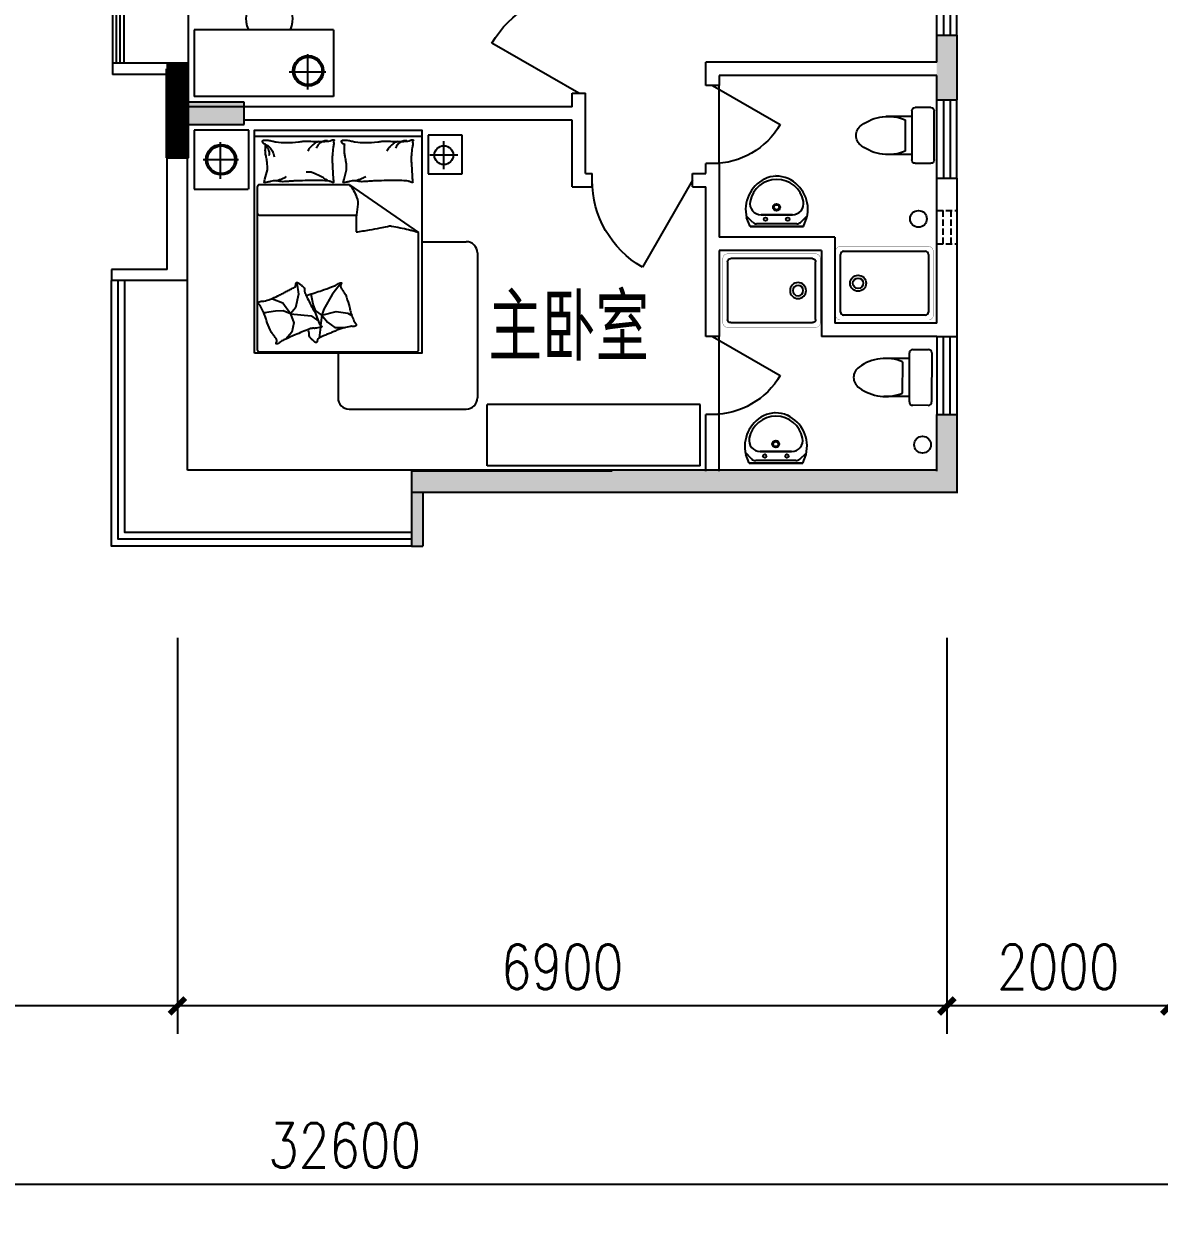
# Model space of a CAD drawing. Header units: millimetres. Extents: x 1386 to 52585, y 719 to 55091.
# Drawn here: x 27042 to 37224, y 9381 to 20039 of the extents above; entities that cross this region are included whole.
import ezdxf
from ezdxf.enums import TextEntityAlignment as Align

# ---------------------------------------------------------------- set-up
doc = ezdxf.new("R2010")
doc.units = ezdxf.units.MM
doc.linetypes.add('DASH', pattern=[0.35, 0.25, -0.1])
for name, color, linetype in [('AXIS', 3, 'Continuous'), ('COLUMN', 7, 'Continuous'), ('F', 12, 'Continuous'), ('JG', 6, 'Continuous'), ('PUB_TEXT', 7, 'Continuous'), ('STAIR', 2, 'Continuous'), ('TOILET', 7, 'Continuous'), ('WALL', 4, 'Continuous'), ('WINDOW', 5, 'Continuous'), ('WINDOW_TEXT', 7, 'Continuous')]:
    doc.layers.add(name, color=color, linetype=linetype)
doc.styles.add('_HZTXT', font='txt.shx', dxfattribs={"width": 0.8, "bigfont": 'HZTXT.shx'})
doc.styles.add('DIM_FONT', font='SIMPLEX.shx', dxfattribs={"width": 0.8})
doc.styles.add('SIMPLEX', font='SIMPLEX.SHX')
doc.styles.get("Standard").update_dxf_attribs({"font": 'arial.ttf'})
doc.dimstyles.new('AXIS200', dxfattribs={"dimscale": 2, "dimtxt": 300, "dimasz": 1, "dimexe": 250, "dimexo": 300, "dimgap": 150, "dimtad": 1, "dimdec": 0, "dimzin": 0, "dimdsep": 46, "dimtxsty": 'DIM_FONT', "dimblk": '_DIMX', "dimcen": 0, "dimse1": 1, "dimse2": 1, "dimclrt": 7, "dimadec": 0, "dimazin": 0, "dimtfac": 1, "dimtdec": 0, "dimtix": 1, "dimtmove": 2, "dimatfit": 3, "dimldrblk": '_DIMX', "dimfxl": 1, "dimtolj": 1, "dimtzin": 0, "dimarcsym": 0})

# ---------------------------------------------------------------- blocks, each defined once
blk = doc.blocks.new('_DIMX')
at = {"const_width": 50}
blk.add_lwpolyline([(-70, -70), (70, 70)], dxfattribs=at)
blk = doc.blocks.new('*D82')
at = {"layer": 'AXIS', "color": 0, "lineweight": -2, "transparency": 16777216}
for p, q in [((24119, 14531), (24119, 10981)), ((28419, 14531), (28419, 10981)), ((28418, 11231), (24120, 11231))]:
    blk.add_line(p, q, dxfattribs=at)
at = {"layer": 'DEFPOINTS', "color": 0, "transparency": 16777216}
for p in [(24119, 14831), (28419, 14831), (24119, 11231)]:
    blk.add_point(p, dxfattribs=at)
at = {"layer": 'AXIS', "color": 0, "lineweight": -2, "transparency": 16777216, "rotation": 180}
blk.add_blockref('_DIMX', (24119, 11231), dxfattribs=at)
at = {"layer": 'AXIS', "color": 0, "lineweight": -2, "transparency": 16777216}
blk.add_blockref('_DIMX', (28419, 11231), dxfattribs=at)
at = {"layer": 'AXIS', "color": 7, "transparency": 16777216, "insert": (26269, 11581), "char_height": 400, "attachment_point": 5, "style": 'DIM_FONT'}
blk.add_mtext('\\A1;4300', dxfattribs=at)
blk = doc.blocks.new('*D83')
at = {"layer": 'AXIS', "color": 0, "lineweight": -2, "transparency": 16777216}
for p, q in [((13619, 14531), (13619, 9381)), ((46219, 14531), (46219, 9381)), ((46218, 9631), (13620, 9631))]:
    blk.add_line(p, q, dxfattribs=at)
at = {"layer": 'DEFPOINTS', "color": 0, "transparency": 16777216}
for p in [(13619, 14831), (46219, 14831), (13619, 9631)]:
    blk.add_point(p, dxfattribs=at)
at = {"layer": 'AXIS', "color": 0, "lineweight": -2, "transparency": 16777216, "rotation": 180.0000000000008}
blk.add_blockref('_DIMX', (13619, 9631), dxfattribs=at)
at = {"layer": 'AXIS', "color": 0, "lineweight": -2, "transparency": 16777216}
blk.add_blockref('_DIMX', (46219, 9631), dxfattribs=at)
at = {"layer": 'AXIS', "color": 7, "transparency": 16777216, "insert": (29919, 9981), "char_height": 400, "attachment_point": 5, "style": 'DIM_FONT'}
blk.add_mtext('\\A1;32600', dxfattribs=at)
blk = doc.blocks.new('*D63')
at = {"layer": 'AXIS', "color": 0, "lineweight": -2, "transparency": 16777216}
for p, q in [((28419, 14531), (28419, 10981)), ((35319, 14531), (35319, 10981)), ((35318, 11231), (28420, 11231))]:
    blk.add_line(p, q, dxfattribs=at)
at = {"layer": 'DEFPOINTS', "color": 0, "transparency": 16777216}
for p in [(28419, 14831), (35319, 14831), (28419, 11231)]:
    blk.add_point(p, dxfattribs=at)
at = {"layer": 'AXIS', "color": 0, "lineweight": -2, "transparency": 16777216, "rotation": 180}
blk.add_blockref('_DIMX', (28419, 11231), dxfattribs=at)
at = {"layer": 'AXIS', "color": 0, "lineweight": -2, "transparency": 16777216}
blk.add_blockref('_DIMX', (35319, 11231), dxfattribs=at)
at = {"layer": 'AXIS', "color": 7, "transparency": 16777216, "insert": (31869, 11581), "char_height": 400, "attachment_point": 5, "style": 'DIM_FONT'}
blk.add_mtext('\\A1;6900', dxfattribs=at)
blk = doc.blocks.new('*D64')
at = {"layer": 'AXIS', "color": 0, "lineweight": -2, "transparency": 16777216}
for p, q in [((35319, 14531), (35319, 10981)), ((37319, 14531), (37319, 10981)), ((37318, 11231), (35320, 11231))]:
    blk.add_line(p, q, dxfattribs=at)
at = {"layer": 'DEFPOINTS', "color": 0, "transparency": 16777216}
for p in [(35319, 14831), (37319, 14831), (35319, 11231)]:
    blk.add_point(p, dxfattribs=at)
at = {"layer": 'AXIS', "color": 0, "lineweight": -2, "transparency": 16777216, "rotation": 180}
blk.add_blockref('_DIMX', (35319, 11231), dxfattribs=at)
at = {"layer": 'AXIS', "color": 0, "lineweight": -2, "transparency": 16777216}
blk.add_blockref('_DIMX', (37319, 11231), dxfattribs=at)
at = {"layer": 'AXIS', "color": 7, "transparency": 16777216, "insert": (36319, 11581), "char_height": 400, "attachment_point": 5, "style": 'DIM_FONT'}
blk.add_mtext('\\A1;2000', dxfattribs=at)
blk = doc.blocks.new('M_E3')
for p, q in [((-275, -410), (-275, -50)), ((-255, -30), (255, -30)), ((275, -50), (275, -410)), ((255, -430), (-255, -430))]:
    blk.add_line(p, q)
at = {"const_width": 1.5}
for points in [[(-275, 0, 0.414214), (-305, -30, 0.414214)], [(305, -30, 0.414214), (275, 0, 0.414214)], [(-305, -430, 0.414214), (-275, -460, 0.414214)], [(275, -460, 0.414214), (305, -430, 0.414214)]]:
    blk.add_lwpolyline(points, format="xyb", dxfattribs=at)
for points in [[(-275, 0), (275, 0)], [(-305, -430), (-305, -30)], [(305, -30), (305, -430)], [(275, -460), (-275, -460)]]:
    blk.add_lwpolyline(points, dxfattribs=at)
for radius in [50, 32.5]:
    blk.add_circle((165, -230), radius)
for centre, start, end in [((-255, -50), 90, 180), ((255, -50), 0, 90), ((-255, -410), 180, 270), ((255, -410), 270, 0)]:
    blk.add_arc(centre, 20, start, end)
at = {"width": 0.8, "flags": 9}
for tag in ['XSIZE', 'YSIZE']:
    blk.add_attdef(tag, (0, 0), '', height=0.5, dxfattribs=at)
blk = doc.blocks.new('_DBLK')
blk.add_line((-0.5, 0), (0, -0.866))
blk.add_arc((-0.5, 0), 1, 300, 0)
at = {"style": 'SIMPLEX', "flags": 9}
blk.add_attdef('A', text='', height=1, dxfattribs=at).set_placement((0, 1.5), align=Align.MIDDLE)
blk = doc.blocks.new('M_C54TQD')
for p, q in [((0, -52), (1500, -52)), ((26, -509), (26, -1968)), ((853, -489), (46, -489)), ((853, -489), (1472, -916)), ((46, -761), (915, -761)), ((1472, -1968), (1472, -916)), ((381, -1368), (395, -1471)), ((778, -1368), (698, -1472)), ((395, -1471), (369, -1593)), ((528, -1559), (509, -1470)), ((698, -1472), (623, -1603)), ((161, -1514), (137, -1518)), ((255, -1552), (161, -1514)), ((324, -1645), (255, -1552)), ((369, -1593), (324, -1645)), ((548, -1617), (528, -1559)), ((90, -1638), (87, -1645)), ((188, -1621), (90, -1638)), ((257, -1618), (188, -1621)), ((324, -1645), (257, -1618)), ((324, -1645), (510, -1664)), ((324, -1645), (355, -1728)), ((510, -1664), (560, -1700)), ((605, -1658), (548, -1617)), ((560, -1700), (572, -1709)), ((605, -1658), (594, -1752)), ((623, -1603), (605, -1658)), ((605, -1658), (734, -1626)), ((605, -1658), (655, -1721)), ((734, -1626), (837, -1640)), ((837, -1640), (873, -1660)), ((335, -1810), (281, -1873)), ((355, -1728), (335, -1810)), ((592, -1767), (580, -1861)), ((655, -1721), (720, -1769)), ((720, -1769), (813, -1769)), ((46, -1988), (1452, -1988))]:
    blk.add_line(p, q)
blk.add_lwpolyline([(0, -2000), (0, 0), (1500, 0), (1500, -2000)], close=True)
for points in [[(101, -127, -0.263368), (73, -108, -0.494818), (82, -89, -0.049225), (100, -88, -0.036831), (124, -89, -0.031893), (161, -97, 0.035782), (195, -104, 0.032941), (285, -110, 0.026564), (396, -104, 0.017905), (434, -99, -0.033397), (454, -97, -0.03204), (491, -97, 0.018442), (555, -101, 0.010837), (620, -100, 0.014624), (668, -97, 0.111249), (691, -89, -0.153708), (708, -86, -0.076444), (715, -87, -0.215512), (717, -89, -0.585858), (714, -92, 0.363489), (709, -95, 0.191716), (709, -106, -0.129675), (711, -123, -0.01735), (708, -140, 0.019326), (706, -155, 0.018818), (699, -223, 0.021828), (698, -283, 0.006204), (700, -316, 0.001963), (706, -423, 0.028341), (710, -459, -0.117014), (709, -468, -0.36606), (708, -469, -0.03973), (694, -466, -0.048309), (681, -461, 0.062981), (670, -457, 0.04058), (647, -454, 0.014345), (580, -451, 0.005484), (454, -452, 0.007153), (358, -455, 0.008762), (316, -458, -0.008153), (270, -461, -0.06251), (213, -456, 0.078669), (167, -454, 0.047825), (145, -459, -0.034494), (114, -466, -0.023571), (89, -469, -0.510228), (88, -468), (95, -438), (116, -356, 0.073041), (118, -336, 0.023305), (112, -275, 0.018299), (108, -252, -0.01097), (101, -214, -0.042281), (98, -180, -0.027201), (101, -126)], [(575, -101, 0.027842), (551, -111, 0.048685), (539, -119, 0.023666), (511, -144, 0.031223), (492, -164, 0.046801), (486, -172, 0.023191), (478, -189)], [(657, -95, 0.088153), (622, -98, 0.088153), (591, -114, 0.077547), (569, -135, 0.077547), (555, -162)], [(810, -127, -0.263368), (782, -108, -0.494818), (791, -89, -0.049225), (809, -88, -0.036831), (833, -89, -0.031893), (871, -97, 0.035782), (905, -104, 0.032941), (994, -110, 0.026564), (1106, -104, 0.017905), (1143, -99, -0.033397), (1163, -97, -0.03204), (1200, -97, 0.018442), (1265, -101, 0.010837), (1329, -100, 0.014624), (1377, -97, 0.111249), (1400, -89, -0.153708), (1417, -86, -0.076444), (1424, -87, -0.215512), (1426, -89, -0.585858), (1423, -92, 0.363489), (1419, -95, 0.191716), (1419, -106, -0.129675), (1421, -123, -0.01735), (1418, -140, 0.019326), (1415, -155, 0.018818), (1408, -223, 0.021828), (1407, -283, 0.006204), (1409, -316, 0.001963), (1415, -423, 0.028341), (1419, -459, -0.117014), (1419, -468, -0.36606), (1417, -469, -0.03973), (1404, -466, -0.048309), (1390, -461, 0.062981), (1379, -457, 0.04058), (1356, -454, 0.014345), (1289, -451, 0.005484), (1164, -452, 0.007153), (1067, -455, 0.008762), (1025, -458, -0.008153), (979, -461, -0.06251), (922, -456, 0.078669), (877, -454, 0.047825), (854, -459, -0.034494), (823, -466, -0.023571), (798, -469, -0.510228), (797, -468), (805, -438), (825, -356, 0.073041), (827, -336, 0.023305), (821, -275, 0.018299), (817, -252, -0.01097), (810, -214, -0.042281), (807, -180, -0.027201), (810, -126)], [(1284, -101, 0.027842), (1260, -111, 0.048685), (1248, -119, 0.023666), (1220, -144, 0.031223), (1201, -164, 0.046801), (1196, -172, 0.023191), (1188, -189)], [(1366, -95, 0.088153), (1332, -98, 0.088153), (1300, -114, 0.077547), (1279, -135, 0.077547), (1265, -162)], [(99, -143, -0.05369), (114, -156, -0.070312), (122, -168, -0.015448), (125, -177, -0.013244), (129, -187, -0.082127), (132, -205, -0.064164), (129, -228)], [(101, -127, -0.077379), (136, -152, -0.077379), (161, -187, -0.047525), (171, -211, -0.047525), (176, -238)], [(191, -454, 0.009729), (219, -445, 0.009729), (246, -435, 0.007971), (267, -426, 0.007971), (289, -416)], [(661, -455, 0.016108), (622, -429, 0.024599), (595, -414, 0.009477), (546, -391, 0.015937), (516, -378, 0.072521), (500, -375, 0.033339), (463, -375)], [(901, -454, 0.009729), (928, -445, 0.009729), (955, -435, 0.007971), (977, -426, 0.007971), (998, -416)], [(853, -489, -0.085272), (917, -599, -0.124044), (926, -686), (912, -782), (914, -912)], [(914, -912, 0.007867), (1032, -894, 0.009508), (1128, -876, 0.006616), (1193, -862, -0.023828), (1212, -858, -0.080713), (1230, -859, -0.009591), (1383, -891, -0.013133), (1416, -899, -0.007859), (1472, -916)], [(464, -1480, 0.025626), (476, -1478, 0.0108), (605, -1436, 0.00456), (692, -1405, 0.01125), (727, -1391, 0.069394), (746, -1380, -0.079756), (763, -1371, -0.106399), (778, -1368, -0.328642), (782, -1372, -0.299547), (779, -1378, 0.189917), (774, -1387, 0.033518), (773, -1397, 0.075627), (773, -1402, 0.053489), (776, -1410, 0.017838), (788, -1432, 0.038394), (805, -1456, -0.059529), (816, -1472, -0.035943), (826, -1498, -0.011245), (852, -1585, -0.006203), (862, -1624, 0.010783), (868, -1647, 0.019485), (873, -1660, 0.005062), (892, -1710, 0.101392), (909, -1736, -0.223768), (914, -1749, -0.25558), (911, -1754, -0.081563), (895, -1759, -0.071805), (878, -1759, 0.069985), (861, -1759, 0.03546), (801, -1772, 0.029432), (732, -1797, 0.001554), (699, -1811, -0.00152), (665, -1826, -0.004735), (629, -1840, 0.00382), (586, -1859, 0.296001), (564, -1891, -0.649774), (542, -1900, -0.02319), (538, -1895, 0.0288), (534, -1892, 0.005727), (527, -1886, -0.004358), (519, -1878, -0.027528), (502, -1861, -0.046214), (493, -1850, -0.194121), (490, -1833, 0.133719), (489, -1809, 0.005779), (482, -1787, 0.008882)]]:
    blk.add_lwpolyline(points, format="xyb")
blk.add_lwpolyline([(58, -1583, 0.101392), (40, -1559, -0.223768), (34, -1546, -0.25558), (36, -1541, -0.081563), (52, -1535, -0.071805), (69, -1534, 0.069985), (86, -1532, 0.03546), (145, -1515, 0.029432), (211, -1485, 0.001554), (244, -1468, -0.00152), (276, -1451, -0.004735), (311, -1433, 0.00382), (353, -1412, 0.296001), (372, -1378, -0.649774), (393, -1367, -0.02319), (398, -1372, 0.0288), (402, -1375, 0.005727), (409, -1380, -0.004358), (418, -1387, -0.027528), (436, -1403, -0.046214), (445, -1414, -0.194121), (450, -1430, 0.133719), (453, -1454, 0.011505), (471, -1496, 0.008882), (497, -1550, 0.012426), (535, -1618, -0.033612), (547, -1644), (570, -1701), (588, -1744, 0.224341), (603, -1757, -0.722772), (603, -1766, -0.103513), (599, -1767, 0.053465), (592, -1767, 0.030109), (569, -1772, -0.031436), (547, -1776, -0.05324), (532, -1776, 0.05518), (517, -1777, 0.056271), (492, -1783, 0.0108), (366, -1835, 0.00456), (281, -1873, 0.01125), (247, -1889, 0.069394), (229, -1902, -0.079756), (213, -1912, -0.106399), (199, -1915, -0.328642), (195, -1912, -0.299547), (196, -1906, 0.189917), (201, -1896, 0.033518), (202, -1886, 0.075627), (201, -1882, 0.053489), (197, -1874, 0.017838), (184, -1853, 0.038394), (165, -1830, -0.059529), (153, -1815, -0.035943), (140, -1790, -0.011245), (108, -1705, -0.006203), (95, -1667, 0.010783), (87, -1645, 0.019485), (82, -1632, 0.005062)], format="xyb", close=True)
for centre, start, end in [((46, -509), 90, 180), ((46, -741), 180, 270), ((46, -1968), 180, 270), ((1452, -1968), 270, 0)]:
    blk.add_arc(centre, 20, start, end)
at = {"style": 'DIM_FONT', "width": 0.8, "flags": 9}
for tag in ['XSIZE', 'YSIZE']:
    blk.add_attdef(tag, (0, 0), '', height=0.5, dxfattribs=at)
blk = doc.blocks.new('-TD')
at = {"color": 0}
for p, q in [((0, -90), (0, 90)), ((-90, 0), (90, 0))]:
    blk.add_line(p, q, dxfattribs=at)
blk.add_circle((0, 0), 60)
blk = doc.blocks.new('-CG')
at = {"layer": 'F'}
for p, q in [((322, 351), (-172, 351)), ((-172, 351), (-172, -87)), ((322, -87), (322, 351)), ((-172, -87), (322, -87))]:
    blk.add_line(p, q, dxfattribs=at)
at = {"layer": 'F', "xscale": 2, "yscale": 2, "zscale": 2}
blk.add_blockref('-TD', (65, 149), dxfattribs=at)
blk = doc.blocks.new('BED-MAST')
at = {"layer": 'JG'}
for p, q in [((-528, 0), (-528, -482)), ((0, 0), (-528, 0)), ((0, -489), (0, 0)), ((-264, -395), (-264, -79)), ((-436, -234), (-107, -234)), ((-528, -489), (0, -489))]:
    blk.add_line(p, q, dxfattribs=at)
for radius in [137, 123]:
    blk.add_circle((-264, -241), radius, dxfattribs=at)
at = {"layer": 'JG', "rotation": 270}
blk.add_blockref('M_C54TQD', (0, -539), dxfattribs=at)
at = {"layer": 'JG', "extrusion": (0, 0, -1), "xscale": -0.7, "yscale": 0.7, "zscale": -0.7}
blk.add_blockref('-CG', (269, -2342), dxfattribs=at)
blk = doc.blocks.new('_WBLK')
for p, q in [((-0.5, 0.5), (0.5, 0.5)), ((0.5, 0.1667), (-0.5, 0.1667)), ((0.5, -0.1667), (-0.5, -0.1667)), ((-0.5, -0.5), (0.5, -0.5))]:
    blk.add_line(p, q)
at = {"layer": 'WINDOW_TEXT', "style": 'SIMPLEX', "flags": 9}
blk.add_attdef('A', text='', height=1, dxfattribs=at).set_placement((0, 1.5), align=Align.MIDDLE)
blk = doc.blocks.new('M_E24TTP')
at = {"layer": 'TOILET', "color": 7}
for p, q in [((-170, 200), (-170, 430)), ((170, 200), (170, 430)), ((-140, 260), (140, 260)), ((-250, 30), (-250, 170)), ((-220, 200), (220, 200)), ((250, 170), (250, 30)), ((220, 0), (-220, 0))]:
    blk.add_line(p, q, dxfattribs=at)
for centre, radius, start, end in [((227, 413), 398, 143.3619, 202.5495), ((0, 590), 110, 33.4509, 146.5491), ((-227, 413), 398, 337.4505, 36.6381), ((-220, 170), 30, 90, 180), ((220, 170), 30, 0, 90), ((-220, 30), 30, 180, 270), ((220, 30), 30, 270, 0)]:
    blk.add_arc(centre, radius, start, end, dxfattribs=at)
at = {"style": 'DIM_FONT', "width": 0.8, "flags": 9}
for tag in ['XSIZE', 'YSIZE']:
    blk.add_attdef(tag, (0, 0), '', height=0.5, dxfattribs=at)
blk = doc.blocks.new('M_E6')
for p, q in [((240, 0), (-240, 0)), ((-237, 0), (239, 0)), ((240, 0), (270, -79)), ((-213, -36), (-271, -91)), ((-240, 0), (-270, -79)), ((-179, -23), (181, -23)), ((141, -105), (-141, -105)), ((-141, -105), (141, -105)), ((217, -37), (274, -95))]:
    blk.add_line(p, q)
for centre, radius in [((-99, -65), 16.3), ((101, -65), 16.3), ((2, -172), 31.6), ((2, -172), 23)]:
    blk.add_circle(centre, radius)
for centre, radius, start, end in [((28, -152), 307, 166.1751, 244.7296), ((-141, -205), 100, 90, 190.5602), ((-179, -73), 50, 90, 133.181), ((-28, -152), 307, 297.0639, 13.8249), ((141, -205), 100, 349.4398, 90), ((181, -73), 50, 44.5607, 90), ((0, -179), 243, 190.5602, 349.4398), ((0, -201), 250, 245.8071, 296.4628), ((28, -152), 307, 266.589, 266.5936)]:
    blk.add_arc(centre, radius, start, end)
at = {"width": 0.8, "flags": 9}
for tag in ['XSIZE', 'YSIZE']:
    blk.add_attdef(tag, (0, 0), '', height=0.5, dxfattribs=at)
blk = doc.blocks.new('_GCBLK')
at = {"linetype": 'DASH'}
for p, q in [((-0.5, -0.5), (-0.5, 0.5)), ((0.5, -0.5), (0.5, 0.5)), ((-0.5, 0.2), (0.5, 0.2)), ((-0.5, -0.2), (0.5, -0.2))]:
    blk.add_line(p, q, dxfattribs=at)
at = {"style": 'SIMPLEX', "flags": 9}
blk.add_attdef('A', text='', height=1, dxfattribs=at).set_placement((0, 1.5), align=Align.MIDDLE)

msp = doc.modelspace()

# ---------------------------------------------------------------- hatches: boundary and pattern name
at = {"layer": 'COLUMN'}
for points in [[(35408.9, 19935.7), (35408.9, 19355.7), (35228.9, 19355.7), (35228.9, 19575.7), (35228.9, 19695.7), (35228.9, 19935.7)], [(28518.9, 19135.7), (29018.9, 19135.7), (29018.9, 19335.7), (28518.9, 19335.7)]]:
    msp.add_hatch(color=256, dxfattribs=at).paths.add_polyline_path(points)

# ---------------------------------------------------------------- linework, layer by layer
msp.add_line((32318.7, 16025.7), (30518.7, 16025.7))
at = {"layer": 'COLUMN', "const_width": 200}
msp.add_lwpolyline([(28418.9, 18835.7), (28418.9, 19685.7)], dxfattribs=at)
at = {"layer": 'COLUMN'}
for points in [[(35408.9, 16535.2), (35408.9, 15845.7), (35228.9, 16535.2), (35228.9, 16025.7)], [(35418.9, 15835.7), (35218.9, 16035.7), (30518.9, 15835.7), (30518.9, 16035.7)], [(35228.9, 16025.7), (32918.9, 16025.7), (35408.9, 15845.7), (32918.9, 15845.7)], [(30618.9, 15835.7), (30518.9, 15835.7), (30618.9, 15355.7), (30518.9, 15355.7)]]:
    msp.add_solid(points, dxfattribs=at)
at = {"layer": 'JG'}
for p, q in [((29818.9, 19985.6), (28568.9, 19985.7)), ((28568.9, 19985.7), (28568.9, 19385.7)), ((29818.9, 19985.6), (29818.8, 19385.6)), ((29585.3, 19767.4), (29585.3, 19451.1)), ((29420.4, 19609.3), (29750.1, 19609.3)), ((29818.8, 19385.6), (28568.9, 19385.7)), ((30609.8, 18084.3), (31009.7, 18084.3)), ((31109.7, 17984.3), (31109.7, 16684.3)), ((29859.8, 17084.3), (29859.7, 16684.3)), ((29959.7, 16584.3), (31009.7, 16584.3)), ((31196, 16075.9), (31196, 16625.9)), ((33108, 16625.8), (31196, 16625.9)), ((33108, 16075.8), (33108, 16625.8)), ((33108, 16075.8), (31196, 16075.9))]:
    msp.add_line(p, q, dxfattribs=at)
for radius in [137, 123]:
    msp.add_circle((29592.9, 19616.5), radius, dxfattribs=at)
for centre, radius, start, end in [((29244, 20078.9), 210, 333.63439, 206.36122), ((31009.7, 17984.3), 100, 0, 90), ((29959.7, 16684.3), 100, 179.99123, 270), ((31009.7, 16684.3), 100, 270, 0)]:
    msp.add_arc(centre, radius, start, end, dxfattribs=at)
at = {"layer": 'STAIR'}
for p, q in [((33278.9, 18785.7), (33278.9, 19485.7)), ((33278.9, 16535.7), (33278.9, 17235.7))]:
    msp.add_line(p, q, dxfattribs=at)
for centre in [(35064.5, 18289.4), (35101.3, 16264.5)]:
    msp.add_circle(centre, 75, dxfattribs=at)
at = {"layer": 'WALL'}
for p, q in [((35228.9, 19695.7), (35228.9, 19935.7)), ((35228.9, 19935.7), (35408.9, 19935.7)), ((35408.9, 19935.7), (35408.9, 19355.7)), ((28518.9, 19685.7), (27838.9, 19685.7)), ((27838.9, 19685.7), (27838.9, 19585.7)), ((28318.9, 19635.7), (28318.9, 18835.7)), ((28518.9, 18835.7), (28518.9, 19685.7)), ((35228.9, 19695.7), (33158.9, 19695.7)), ((33158.9, 19485.7), (33158.9, 19695.7)), ((28338.9, 19585.7), (27838.9, 19585.7)), ((35228.9, 19575.7), (33278.9, 19575.7)), ((33278.9, 19575.7), (33278.9, 19485.7)), ((35228.9, 19355.7), (35228.9, 19575.7)), ((28328.9, 17835.7), (28328.9, 19435.7)), ((28508.9, 17735.7), (28508.9, 19435.7)), ((31959.7, 19415.7), (32079.7, 19415.7)), ((31959.7, 19295.7), (31959.7, 19415.7)), ((32078.7, 19295.7), (32078.7, 19415.7)), ((32079.7, 18695.7), (32079.7, 19415.7)), ((33278.9, 19485.7), (33158.9, 19485.7)), ((31959.7, 19295.7), (28509.7, 19295.7)), ((29018.9, 19335.7), (28518.9, 19335.7)), ((29018.9, 19135.7), (29018.9, 19335.7)), ((35228.9, 19355.7), (35408.9, 19355.7)), ((28518.9, 19135.7), (29018.9, 19135.7)), ((31958.7, 19175.7), (29018.9, 19175.7)), ((31958.7, 18575.7), (31958.7, 19175.7)), ((28318.9, 18835.7), (28518.9, 18835.7)), ((33158.9, 18695.7), (33158.9, 18785.7)), ((33278.9, 18785.7), (33158.9, 18785.7)), ((33278.9, 18785.7), (33278.9, 18125.7)), ((32079.7, 18695.7), (32138.7, 18695.7)), ((32138.7, 18575.7), (32138.7, 18695.7)), ((33038.9, 18575.7), (33038.9, 18695.7)), ((33038.9, 18695.7), (33158.9, 18695.7)), ((35228.9, 17355.7), (35228.9, 18655.7)), ((35228.9, 18655.7), (35408.9, 18655.7)), ((35408.9, 18655.7), (35408.9, 17235.2)), ((31958.7, 18575.7), (32138.7, 18575.7)), ((33038.9, 18575.7), (33158.9, 18575.7)), ((33158.9, 17235.7), (33158.9, 18575.7)), ((34313.9, 18125.7), (33278.9, 18125.7)), ((34313.9, 18125.7), (34313.9, 17355.7)), ((34193.9, 18005.7), (33278.9, 18005.7)), ((33278.9, 18005.7), (33278.9, 17235.7)), ((34193.9, 18005.7), (34193.9, 17235.7)), ((28328.9, 17835.7), (27828.9, 17835.7)), ((27828.9, 17835.7), (27828.9, 17735.7)), ((28508.9, 17735.7), (27828.9, 17735.7)), ((35228.9, 17355.7), (34313.9, 17355.7)), ((33278.9, 17235.7), (33158.9, 17235.7)), ((35228.9, 17235.7), (34193.9, 17235.7)), ((35228.9, 17235.2), (35228.9, 17235.7)), ((35228.9, 17235.2), (35408.9, 17235.2)), ((33158.9, 16025.7), (33158.9, 16535.7)), ((33278.9, 16535.7), (33158.9, 16535.7)), ((33278.9, 16025.7), (33278.9, 16535.7)), ((35228.9, 16025.7), (35228.9, 16535.2)), ((35228.9, 16535.2), (35408.9, 16535.2)), ((35408.9, 16535.2), (35408.9, 15845.7)), ((35218.9, 16035.7), (30518.9, 16035.7)), ((30518.9, 16035.7), (30518.9, 15355.7)), ((35418.9, 15835.7), (30518.9, 15835.7)), ((30618.9, 15835.7), (30618.9, 15355.7)), ((30518.9, 15355.7), (30618.9, 15355.7))]:
    msp.add_line(p, q, dxfattribs=at)
at = {"layer": 'WINDOW'}
for p, q in [((28518.9, 19685.7), (28518.9, 21785.7)), ((28508.9, 16035.7), (28508.9, 17735.7)), ((30518.9, 16035.7), (28508.9, 16035.7))]:
    msp.add_line(p, q, dxfattribs=at)
for points in [[(30518.9, 15355.7), (27828.9, 15355.7), (27828.9, 17735.7)], [(30518.9, 15415.7), (27888.9, 15415.7), (27888.9, 17735.7)], [(30518.9, 15475.7), (27948.9, 15475.7), (27948.9, 17735.7)]]:
    msp.add_lwpolyline(points, dxfattribs=at)

# ---------------------------------------------------------------- block references
at = {"xscale": -1, "rotation": 90.0471227699948}
msp.add_blockref('M_E24TTP', (35205.2, 19037.8), dxfattribs=at)
at = {"rotation": 89.9528772285315}
msp.add_blockref('M_E24TTP', (35183.2, 16867.3), dxfattribs=at)
at = {"layer": 'JG', "rotation": 90.00219316908769}
msp.add_blockref('BED-MAST', (28570.9, 19084.2), dxfattribs=at)
at = {"layer": 'TOILET', "rotation": 179.9999999992631}
for p in [(33794.2, 18221.8), (33786.7, 16098.3)]:
    msp.add_blockref('M_E6', p, dxfattribs=at)
at = {"layer": 'TOILET', "yscale": 1.434785, "zscale": 1.434785}
for p, xscale, rotation in [((34759.8, 17382.4), 1.434785, 179.9999999992633), ((33748, 17316.1), -1.434785, 179.9999999992629)]:
    msp.add_blockref('M_E3', p, dxfattribs=dict(at, xscale=xscale, rotation=rotation))
at = {"layer": 'WINDOW'}
for name, p, xscale, yscale, zscale, rotation in [('_WBLK', (27888.9, 20735.7), -2100, 100, 2100, 90.00000000000007), ('_WBLK', (35318.9, 20535.7), 1200, 180.00000015572, 1200, 90.00000000100009), ('_DBLK', (32019.7, 19865.7), 900, -900, 900, 89.99999999926348), ('_DBLK', (33218.9, 19135.7), -700, 700, 700, 89.99999999926291), ('_WBLK', (35318.9, 19005.7), -700, 180, 700, 269.9999999992629), ('_DBLK', (32588.7, 18635.7), -900, 900, 900, 359.9999999992634), ('_GCBLK', (35318.9, 18215.7), 300, 180.0000001490989, 300, 270.0000000000001), ('_DBLK', (33218.9, 16885.7), -700, 700, 700, 89.99999999926291), ('_WBLK', (35318.9, 16885.2), 700, 180, 700, 269.9999999992629)]:
    msp.add_blockref(name, p, dxfattribs=dict(at, xscale=xscale, yscale=yscale, zscale=zscale, rotation=rotation))

# ---------------------------------------------------------------- texts
at = {"layer": 'PUB_TEXT', "style": '_HZTXT', "width": 0.8}
msp.add_text('主卧室', height=600, dxfattribs=at).set_placement((31208.8, 17014))

# ---------------------------------------------------------------- dimensions: what is measured, and where the dimension line sits
at = {"layer": 'AXIS'}
dim = msp.add_aligned_dim(p1=(46218.9, 14831.1), p2=(13618.9, 14831.1), distance=5200, dimstyle='AXIS200', override={"dimscale": 1, "dimtxt": 400, "dimblk1": '_DIMX', "dimblk2": '_DIMX', "dimsah": 1, "dimse1": 0, "dimse2": 0}, dxfattribs=at)
dim.commit()
dim.dimension.update_dxf_attribs({"geometry": '*D83', "text_midpoint": (29918.9, 9981.1)})
for base, p1, p2, picture, middle in [((24118.9, 11231.1), (28418.9, 14831.1), (24118.9, 14831.1), '*D82', (26268.9, 11581.1)), ((28418.9, 11231.1), (35318.9, 14831.1), (28418.9, 14831.1), '*D63', (31868.9, 11581.1)), ((35318.9, 11231.1), (37318.9, 14831.1), (35318.9, 14831.1), '*D64', (36318.9, 11581.1))]:
    dim = msp.add_linear_dim(base=base, p1=p1, p2=p2, dimstyle='AXIS200', override={"dimscale": 1, "dimtxt": 400, "dimblk1": '_DIMX', "dimblk2": '_DIMX', "dimsah": 1, "dimse1": 0, "dimse2": 0}, dxfattribs=at)
    dim.commit()
    dim.dimension.update_dxf_attribs({"geometry": picture, "text_midpoint": middle})

doc.saveas('drawing.dxf')
